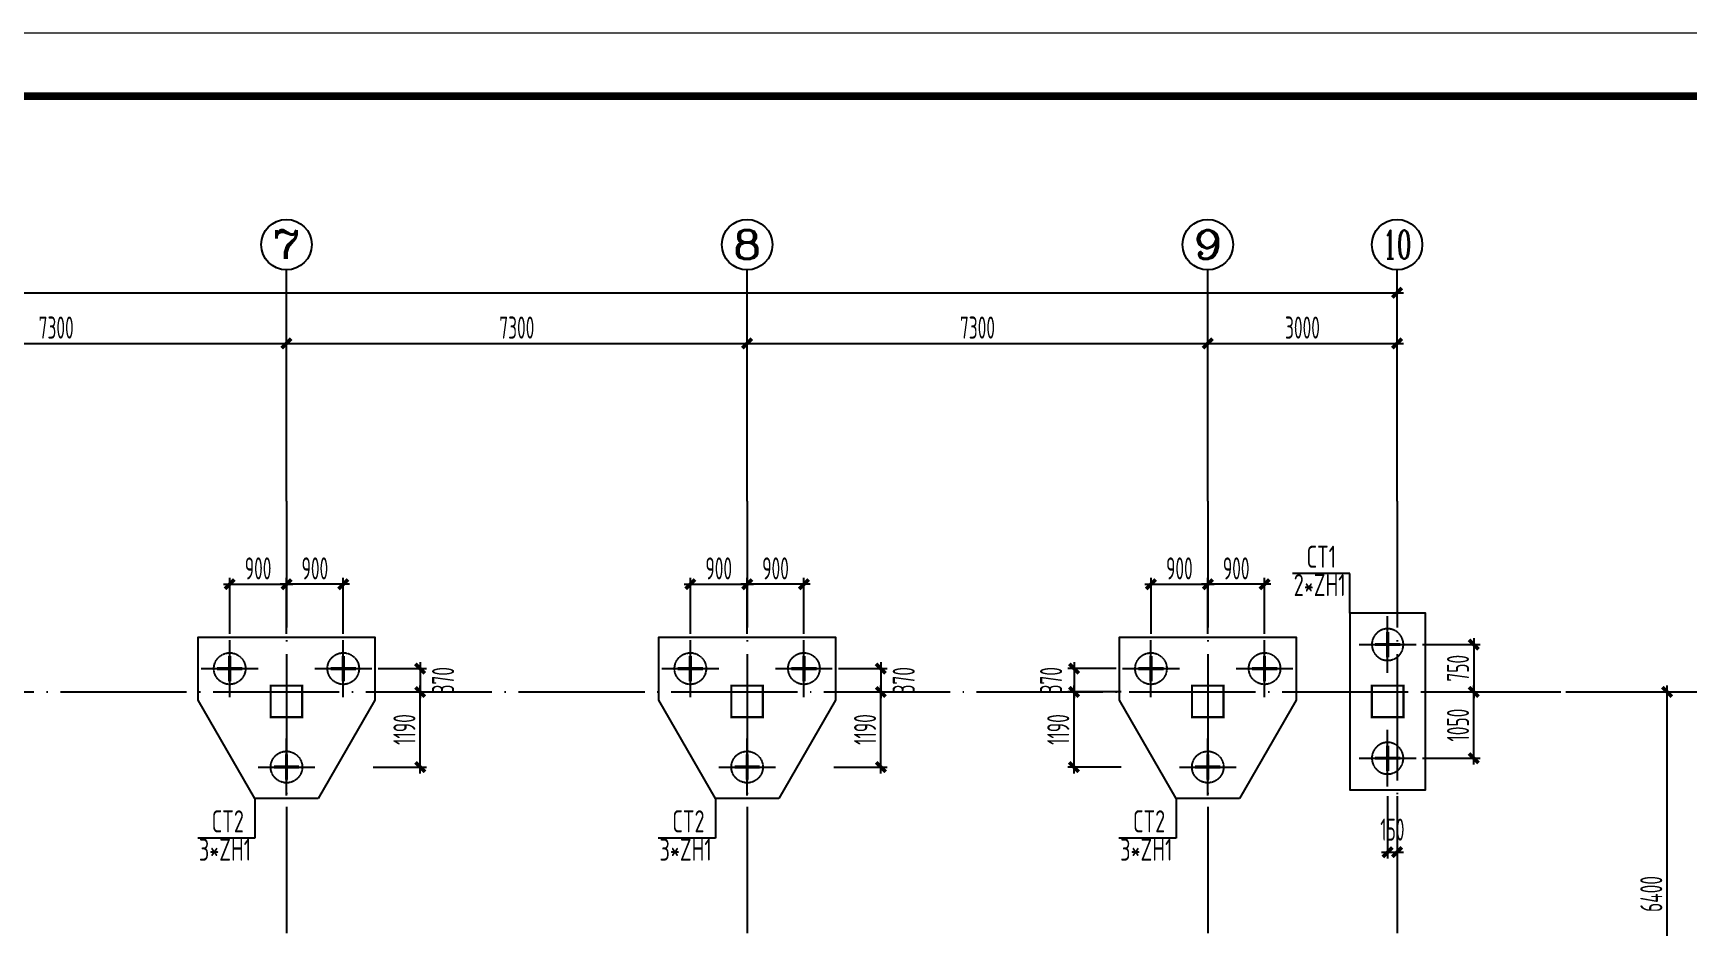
# Model space of a CAD drawing. Extents: x -472319 to -112444, y -516749 to -5704.
# Drawn here: x -377968 to -351744, y -150797 to -136643 of the extents above; entities that cross this region are included whole.
import ezdxf
from ezdxf.enums import TextEntityAlignment as Align

# ---------------------------------------------------------------- set-up
doc = ezdxf.new("R2010")
doc.units = 0
doc.header["$LTSCALE"] = 100
doc.header["$MEASUREMENT"] = 0
for name, pattern in [('CENTER', [2, 1.25, -0.25, 0.25, -0.25]), ('DASHED', [0.75, 0.5, -0.25]), ('DOTE', [2.42, 2, -0.2, 0.02, -0.2])]:
    doc.linetypes.add(name, pattern=pattern)
for name, color, linetype in [('AXIS', 3, 'Continuous'), ('AXIS_TEXT', 7, 'Continuous'), ('CT', 255, 'Continuous'), ('DOTE', 1, 'CENTER'), ('FRAME', 3, 'Continuous'), ('PILE_DASH', 9, 'DASHED'), ('填充', 8, 'Continuous'), ('柱', 2, 'Continuous'), ('桩线', 3, 'Continuous'), ('洞口边线', 7, 'Continuous')]:
    doc.layers.add(name, color=color, linetype=linetype)
doc.styles.add('_TCH_AXIS', font='COMPLEX', dxfattribs={"bigfont": 'GBCBIG'})
doc.styles.add('COMPLEX', font='COMPLEX')
doc.styles.add('HZ', font='tssdeng.shx', dxfattribs={"width": 0.6, "height": 350, "bigfont": 'a.shx'})
doc.styles.add('TSSD_Dimension', font='Tssdeng.shx', dxfattribs={"width": 0.7, "bigfont": 'hztxt.shx'})
doc.dimstyles.new('DIMN', dxfattribs={"dimtxt": 350, "dimasz": 150, "dimexe": 100, "dimexo": 100, "dimgap": 75, "dimtad": 1, "dimdec": 0, "dimzin": 0, "dimdsep": 46, "dimtxsty": 'HZ', "dimblk": 'ARCHTICK', "dimcen": 0.09, "dimdle": 100, "dimclrd": 3, "dimclre": 3, "dimclrt": 7, "dimazin": 2, "dimtfac": 1, "dimtdec": 0, "dimtmove": 2, "dimatfit": 3, "dimldrblk": 'ARCHTICK', "dimfxl": 1, "dimtolj": 1, "dimtzin": 0, "dimarcsym": 0})

# ---------------------------------------------------------------- blocks, each defined once
blk = doc.blocks.new('_ArchTick')
at = {"color": 0, "linetype": 'ByBlock', "const_width": 0.4}
blk.add_lwpolyline([(-0.5, -0.5), (0.5, 0.5)], dxfattribs=at)
blk = doc.blocks.new('*D146')
at = {"layer": 'AXIS', "color": 3, "lineweight": -2, "transparency": 16777216}
for p, q in [((-353581, -147076), (-351974, -147076)), ((-352074, -153576), (-352074, -146976)), ((-353581, -153476), (-351974, -153476))]:
    blk.add_line(p, q, dxfattribs=at)
at = {"layer": 'Defpoints', "color": 0, "transparency": 16777216}
for p in [(-353681, -147076), (-352074, -147076), (-353681, -153476)]:
    blk.add_point(p, dxfattribs=at)
at = {"layer": 'AXIS', "color": 3, "lineweight": -2, "transparency": 16777216, "xscale": 150, "yscale": 150, "zscale": 150}
for p, rotation in [((-352074, -147076), 90), ((-352074, -153476), 270)]:
    blk.add_blockref('_ArchTick', p, dxfattribs=dict(at, rotation=rotation))
at = {"layer": 'AXIS', "color": 7, "transparency": 16777216, "insert": (-352324, -150276), "char_height": 350, "attachment_point": 5, "rotation": 90, "style": 'HZ'}
blk.add_mtext('\\A1;6400', dxfattribs=at)
blk = doc.blocks.new('*D147')
at = {"layer": 'AXIS', "color": 3, "lineweight": -2, "transparency": 16777216}
for p, q in [((-353581, -147076), (-351174, -147076)), ((-351274, -161976), (-351274, -146976)), ((-353581, -161876), (-351174, -161876))]:
    blk.add_line(p, q, dxfattribs=at)
at = {"layer": 'Defpoints', "color": 0, "transparency": 16777216}
for p in [(-353681, -147076), (-351274, -147076), (-353681, -161876)]:
    blk.add_point(p, dxfattribs=at)
at = {"layer": 'AXIS', "color": 3, "lineweight": -2, "transparency": 16777216, "xscale": 150, "yscale": 150, "zscale": 150}
for p, rotation in [((-351274, -147076), 90), ((-351274, -161876), 270)]:
    blk.add_blockref('_ArchTick', p, dxfattribs=dict(at, rotation=rotation))
at = {"layer": 'AXIS', "color": 7, "transparency": 16777216, "insert": (-351524, -154476), "char_height": 350, "attachment_point": 5, "rotation": 90, "style": 'HZ'}
blk.add_mtext('\\A1;14800', dxfattribs=at)
blk = doc.blocks.new('*D154')
at = {"layer": 'AXIS', "color": 3, "lineweight": -2, "transparency": 16777216}
for p, q in [((-381352, -141556), (-373852, -141556)), ((-381252, -143956), (-381252, -141456)), ((-373952, -143956), (-373952, -141456))]:
    blk.add_line(p, q, dxfattribs=at)
at = {"layer": 'Defpoints', "color": 0, "transparency": 16777216}
for p in [(-373952, -141556), (-381252, -144056), (-373952, -144056)]:
    blk.add_point(p, dxfattribs=at)
at = {"layer": 'AXIS', "color": 3, "lineweight": -2, "transparency": 16777216, "xscale": 150, "yscale": 150, "zscale": 150, "rotation": 180}
blk.add_blockref('_ArchTick', (-381252, -141556), dxfattribs=at)
at = {"layer": 'AXIS', "color": 3, "lineweight": -2, "transparency": 16777216, "xscale": 150, "yscale": 150, "zscale": 150}
blk.add_blockref('_ArchTick', (-373952, -141556), dxfattribs=at)
at = {"layer": 'AXIS', "color": 7, "transparency": 16777216, "insert": (-377602, -141306), "char_height": 350, "attachment_point": 5, "style": 'HZ'}
blk.add_mtext('\\A1;7300', dxfattribs=at)
blk = doc.blocks.new('*D155')
at = {"layer": 'AXIS', "color": 3, "lineweight": -2, "transparency": 16777216}
for p, q in [((-374052, -141556), (-366552, -141556)), ((-373952, -143956), (-373952, -141456)), ((-366652, -143956), (-366652, -141456))]:
    blk.add_line(p, q, dxfattribs=at)
at = {"layer": 'Defpoints', "color": 0, "transparency": 16777216}
for p in [(-366652, -141556), (-373952, -144056), (-366652, -144056)]:
    blk.add_point(p, dxfattribs=at)
at = {"layer": 'AXIS', "color": 3, "lineweight": -2, "transparency": 16777216, "xscale": 150, "yscale": 150, "zscale": 150, "rotation": 180}
blk.add_blockref('_ArchTick', (-373952, -141556), dxfattribs=at)
at = {"layer": 'AXIS', "color": 3, "lineweight": -2, "transparency": 16777216, "xscale": 150, "yscale": 150, "zscale": 150}
blk.add_blockref('_ArchTick', (-366652, -141556), dxfattribs=at)
at = {"layer": 'AXIS', "color": 7, "transparency": 16777216, "insert": (-370302, -141306), "char_height": 350, "attachment_point": 5, "style": 'HZ'}
blk.add_mtext('\\A1;7300', dxfattribs=at)
blk = doc.blocks.new('*D156')
at = {"layer": 'AXIS', "color": 3, "lineweight": -2, "transparency": 16777216}
for p, q in [((-366752, -141556), (-359252, -141556)), ((-366652, -143956), (-366652, -141456)), ((-359352, -143956), (-359352, -141456))]:
    blk.add_line(p, q, dxfattribs=at)
at = {"layer": 'Defpoints', "color": 0, "transparency": 16777216}
for p in [(-359352, -141556), (-366652, -144056), (-359352, -144056)]:
    blk.add_point(p, dxfattribs=at)
at = {"layer": 'AXIS', "color": 3, "lineweight": -2, "transparency": 16777216, "xscale": 150, "yscale": 150, "zscale": 150, "rotation": 180}
blk.add_blockref('_ArchTick', (-366652, -141556), dxfattribs=at)
at = {"layer": 'AXIS', "color": 3, "lineweight": -2, "transparency": 16777216, "xscale": 150, "yscale": 150, "zscale": 150}
blk.add_blockref('_ArchTick', (-359352, -141556), dxfattribs=at)
at = {"layer": 'AXIS', "color": 7, "transparency": 16777216, "insert": (-363002, -141306), "char_height": 350, "attachment_point": 5, "style": 'HZ'}
blk.add_mtext('\\A1;7300', dxfattribs=at)
blk = doc.blocks.new('*D157')
at = {"layer": 'AXIS', "color": 3, "lineweight": -2, "transparency": 16777216}
for p, q in [((-359452, -141556), (-356252, -141556)), ((-359352, -143956), (-359352, -141456)), ((-356352, -143956), (-356352, -141456))]:
    blk.add_line(p, q, dxfattribs=at)
at = {"layer": 'Defpoints', "color": 0, "transparency": 16777216}
for p in [(-356352, -141556), (-359352, -144056), (-356352, -144056)]:
    blk.add_point(p, dxfattribs=at)
at = {"layer": 'AXIS', "color": 3, "lineweight": -2, "transparency": 16777216, "xscale": 150, "yscale": 150, "zscale": 150, "rotation": 180}
blk.add_blockref('_ArchTick', (-359352, -141556), dxfattribs=at)
at = {"layer": 'AXIS', "color": 3, "lineweight": -2, "transparency": 16777216, "xscale": 150, "yscale": 150, "zscale": 150}
blk.add_blockref('_ArchTick', (-356352, -141556), dxfattribs=at)
at = {"layer": 'AXIS', "color": 7, "transparency": 16777216, "insert": (-357852, -141306), "char_height": 350, "attachment_point": 5, "style": 'HZ'}
blk.add_mtext('\\A1;3000', dxfattribs=at)
blk = doc.blocks.new('*D158')
at = {"layer": 'AXIS', "color": 3, "lineweight": -2, "transparency": 16777216}
for p, q in [((-416252, -140756), (-356252, -140756)), ((-416152, -143956), (-416152, -140656)), ((-356352, -143956), (-356352, -140656))]:
    blk.add_line(p, q, dxfattribs=at)
at = {"layer": 'Defpoints', "color": 0, "transparency": 16777216}
for p in [(-356352, -140756), (-416152, -144056), (-356352, -144056)]:
    blk.add_point(p, dxfattribs=at)
at = {"layer": 'AXIS', "color": 3, "lineweight": -2, "transparency": 16777216, "xscale": 150, "yscale": 150, "zscale": 150, "rotation": 180}
blk.add_blockref('_ArchTick', (-416152, -140756), dxfattribs=at)
at = {"layer": 'AXIS', "color": 3, "lineweight": -2, "transparency": 16777216, "xscale": 150, "yscale": 150, "zscale": 150}
blk.add_blockref('_ArchTick', (-356352, -140756), dxfattribs=at)
at = {"layer": 'AXIS', "color": 7, "transparency": 16777216, "insert": (-386252, -140506), "char_height": 350, "attachment_point": 5, "style": 'HZ'}
blk.add_mtext('\\A1;59800', dxfattribs=at)
blk = doc.blocks.new('_AXISO')
blk.add_circle((0, 0), 0.5)
at = {"layer": 'AXIS_TEXT', "style": 'COMPLEX', "width": 1.041667}
blk.add_attdef('A', text='', height=0.56, dxfattribs=at).set_placement((-0.25, -0.28), (0.25, -0.28), align=Align.FIT)
blk = doc.blocks.new('A$C513F5855')
at = {"layer": 'CT', "ltscale": 10, "elevation": 0}
blk.add_lwpolyline([(2800, 1200), (0, 1200), (0, 0), (2800, 0), (2800, 1200), (2800, 1200)], dxfattribs=at)
at = {"layer": 'Defpoints', "ltscale": 0.5}
blk.add_point((1400, 600, 0), dxfattribs=at)
at = {"layer": 'PILE_DASH', "ltscale": 0.2, "elevation": 0}
for points in [[(500, 350, 1), (500, 850, 1)], [(2300, 350, 1), (2300, 850, 1)]]:
    blk.add_lwpolyline(points, format="xyb", close=True, dxfattribs=at)
at = {"layer": '桩线', "ltscale": 10}
for p, q in [((500, 150, 0), (500, 1050, 0)), ((2300, 150, 0), (2300, 1050, 0)), ((950, 600, 0), (50, 600, 0)), ((2750, 600, 0), (1850, 600, 0))]:
    blk.add_line(p, q, dxfattribs=at)
at = {"layer": '桩线', "const_width": 50, "elevation": 0}
for points in [[(500, 800), (500, 400)], [(2300, 800), (2300, 400)], [(300, 600), (700, 600)], [(2100, 600), (2500, 600)]]:
    blk.add_lwpolyline(points, dxfattribs=at)
blk = doc.blocks.new('*D94')
at = {"layer": 'Defpoints', "color": 0, "transparency": 16777216}
for p in [(-356052, -146326), (-356052, -147076), (-355137, -147076)]:
    blk.add_point(p, dxfattribs=at)
at = {"layer": '填充', "color": 3, "lineweight": -2, "transparency": 16777216}
for p, q in [((-355952, -146326), (-355037, -146326)), ((-355137, -146226), (-355137, -147176)), ((-355952, -147076), (-355037, -147076))]:
    blk.add_line(p, q, dxfattribs=at)
at = {"layer": '填充', "color": 3, "lineweight": -2, "transparency": 16777216, "xscale": 150, "yscale": 150, "zscale": 150}
for p, rotation in [((-355137, -146326), 90), ((-355137, -147076), 270)]:
    blk.add_blockref('_ArchTick', p, dxfattribs=dict(at, rotation=rotation))
at = {"layer": '填充', "color": 7, "transparency": 16777216, "insert": (-355387, -146701), "char_height": 350, "attachment_point": 5, "rotation": 90, "style": 'HZ'}
blk.add_mtext('\\A1;750', dxfattribs=at)
blk = doc.blocks.new('*D95')
at = {"layer": 'Defpoints', "color": 0, "transparency": 16777216}
for p in [(-356052, -147076), (-355137, -147076), (-356052, -148126)]:
    blk.add_point(p, dxfattribs=at)
at = {"layer": '填充', "color": 3, "lineweight": -2, "transparency": 16777216}
for p, q in [((-355952, -147076), (-355037, -147076)), ((-355137, -148226), (-355137, -146976)), ((-355952, -148126), (-355037, -148126))]:
    blk.add_line(p, q, dxfattribs=at)
at = {"layer": '填充', "color": 3, "lineweight": -2, "transparency": 16777216, "xscale": 150, "yscale": 150, "zscale": 150}
for p, rotation in [((-355137, -147076), 90), ((-355137, -148126), 270)]:
    blk.add_blockref('_ArchTick', p, dxfattribs=dict(at, rotation=rotation))
at = {"layer": '填充', "color": 7, "transparency": 16777216, "insert": (-355387, -147601), "char_height": 350, "attachment_point": 5, "rotation": 90, "style": 'HZ'}
blk.add_mtext('\\A1;1050', dxfattribs=at)
blk = doc.blocks.new('*D96')
at = {"layer": 'Defpoints', "color": 0, "transparency": 16777216}
for p in [(-356502, -148626), (-356352, -148626), (-356352, -149614)]:
    blk.add_point(p, dxfattribs=at)
at = {"layer": '填充', "color": 3, "lineweight": -2, "transparency": 16777216}
for p, q in [((-356502, -148726), (-356502, -149714)), ((-356352, -148726), (-356352, -149714)), ((-356602, -149614), (-356252, -149614))]:
    blk.add_line(p, q, dxfattribs=at)
at = {"layer": '填充', "color": 3, "lineweight": -2, "transparency": 16777216, "xscale": 150, "yscale": 150, "zscale": 150, "rotation": 180}
blk.add_blockref('_ArchTick', (-356502, -149614), dxfattribs=at)
at = {"layer": '填充', "color": 3, "lineweight": -2, "transparency": 16777216, "xscale": 150, "yscale": 150, "zscale": 150}
blk.add_blockref('_ArchTick', (-356352, -149614), dxfattribs=at)
at = {"layer": '填充', "color": 7, "transparency": 16777216, "insert": (-356427, -149256), "char_height": 350, "attachment_point": 5, "style": 'HZ'}
blk.add_mtext('\\A1;150', dxfattribs=at)
blk = doc.blocks.new('A$C75B14074')
at = {"layer": 'CT'}
blk.add_lwpolyline([(1900, 2559), (900, 2559), (0, 1000), (0, 0), (2800, 0), (2800, 1000), (1900, 2559)], dxfattribs=at)
at = {"layer": 'Defpoints', "ltscale": 0.5}
blk.add_point((1400, 1020), dxfattribs=at)
at = {"layer": 'PILE_DASH', "ltscale": 0.2}
for points in [[(1400, 2309, 1), (1400, 1809, 1)], [(500, 750, 1), (500, 250, 1)], [(2300, 750, 1), (2300, 250, 1)]]:
    blk.add_lwpolyline(points, format="xyb", close=True, dxfattribs=at)
at = {"layer": '桩线', "ltscale": 10}
for p, q in [((1400, 2509), (1400, 1609)), ((950, 2059), (1850, 2059)), ((500, 950), (500, 50)), ((2300, 950), (2300, 50)), ((50, 500), (950, 500)), ((1850, 500), (2750, 500))]:
    blk.add_line(p, q, dxfattribs=at)
at = {"layer": '桩线', "const_width": 50}
for points in [[(1400, 1859), (1400, 2259)], [(1600, 2059), (1200, 2059)], [(700, 500), (300, 500)], [(500, 300), (500, 700)], [(2500, 500), (2100, 500)], [(2300, 300), (2300, 700)]]:
    blk.add_lwpolyline(points, dxfattribs=at)
blk = doc.blocks.new('*D119')
at = {"layer": 'Defpoints', "color": 0, "transparency": 16777216}
for p in [(-372602, -146706), (-372602, -147076), (-371833, -147076)]:
    blk.add_point(p, dxfattribs=at)
at = {"layer": '填充', "color": 3, "lineweight": -2, "transparency": 16777216}
for p, q in [((-372502, -146706), (-371733, -146706)), ((-371833, -146606), (-371833, -147176)), ((-372502, -147076), (-371733, -147076))]:
    blk.add_line(p, q, dxfattribs=at)
at = {"layer": '填充', "color": 3, "lineweight": -2, "transparency": 16777216, "xscale": 150, "yscale": 150, "zscale": 150}
for p, rotation in [((-371833, -146706), 90), ((-371833, -147076), 270)]:
    blk.add_blockref('_ArchTick', p, dxfattribs=dict(at, rotation=rotation))
at = {"layer": '填充', "color": 7, "transparency": 16777216, "insert": (-371470, -146891), "char_height": 350, "attachment_point": 5, "rotation": 90, "style": 'HZ'}
blk.add_mtext('\\A1;370', dxfattribs=at)
blk = doc.blocks.new('*D120')
at = {"layer": 'Defpoints', "color": 0, "transparency": 16777216}
for p in [(-372678, -147076), (-371833, -147076), (-372678, -148266)]:
    blk.add_point(p, dxfattribs=at)
at = {"layer": '填充', "color": 3, "lineweight": -2, "transparency": 16777216}
for p, q in [((-372578, -147076), (-371733, -147076)), ((-371833, -148366), (-371833, -146976)), ((-372578, -148266), (-371733, -148266))]:
    blk.add_line(p, q, dxfattribs=at)
at = {"layer": '填充', "color": 3, "lineweight": -2, "transparency": 16777216, "xscale": 150, "yscale": 150, "zscale": 150}
for p, rotation in [((-371833, -147076), 90), ((-371833, -148266), 270)]:
    blk.add_blockref('_ArchTick', p, dxfattribs=dict(at, rotation=rotation))
at = {"layer": '填充', "color": 7, "transparency": 16777216, "insert": (-372083, -147671), "char_height": 350, "attachment_point": 5, "rotation": 90, "style": 'HZ'}
blk.add_mtext('\\A1;1190', dxfattribs=at)
blk = doc.blocks.new('*D121')
at = {"layer": 'Defpoints', "color": 0, "transparency": 16777216}
for p in [(-373952, -145370), (-373952, -146256), (-373052, -146256)]:
    blk.add_point(p, dxfattribs=at)
at = {"layer": '填充', "color": 3, "lineweight": -2, "transparency": 16777216}
for p, q in [((-373952, -146156), (-373952, -145270)), ((-373052, -146156), (-373052, -145270)), ((-372952, -145370), (-374052, -145370))]:
    blk.add_line(p, q, dxfattribs=at)
at = {"layer": '填充', "color": 3, "lineweight": -2, "transparency": 16777216, "xscale": 150, "yscale": 150, "zscale": 150, "rotation": 180}
blk.add_blockref('_ArchTick', (-373952, -145370), dxfattribs=at)
at = {"layer": '填充', "color": 3, "lineweight": -2, "transparency": 16777216, "xscale": 150, "yscale": 150, "zscale": 150}
blk.add_blockref('_ArchTick', (-373052, -145370), dxfattribs=at)
at = {"layer": '填充', "color": 7, "transparency": 16777216, "insert": (-373502, -145120), "char_height": 350, "attachment_point": 5, "style": 'HZ'}
blk.add_mtext('\\A1;900', dxfattribs=at)
blk = doc.blocks.new('*D122')
at = {"layer": 'Defpoints', "color": 0, "transparency": 16777216}
for p in [(-373952, -145370), (-374852, -146256), (-373952, -146256)]:
    blk.add_point(p, dxfattribs=at)
at = {"layer": '填充', "color": 3, "lineweight": -2, "transparency": 16777216}
for p, q in [((-374852, -146156), (-374852, -145270)), ((-373952, -146156), (-373952, -145270)), ((-374952, -145370), (-373852, -145370))]:
    blk.add_line(p, q, dxfattribs=at)
at = {"layer": '填充', "color": 3, "lineweight": -2, "transparency": 16777216, "xscale": 150, "yscale": 150, "zscale": 150, "rotation": 180}
blk.add_blockref('_ArchTick', (-374852, -145370), dxfattribs=at)
at = {"layer": '填充', "color": 3, "lineweight": -2, "transparency": 16777216, "xscale": 150, "yscale": 150, "zscale": 150}
blk.add_blockref('_ArchTick', (-373952, -145370), dxfattribs=at)
at = {"layer": '填充', "color": 7, "transparency": 16777216, "insert": (-374402, -145120), "char_height": 350, "attachment_point": 5, "style": 'HZ'}
blk.add_mtext('\\A1;900', dxfattribs=at)
blk = doc.blocks.new('*D123')
at = {"layer": 'Defpoints', "color": 0, "transparency": 16777216}
for p in [(-365302, -146706), (-365302, -147076), (-364533, -147076)]:
    blk.add_point(p, dxfattribs=at)
at = {"layer": '填充', "color": 3, "lineweight": -2, "transparency": 16777216}
for p, q in [((-365202, -146706), (-364433, -146706)), ((-364533, -146606), (-364533, -147176)), ((-365202, -147076), (-364433, -147076))]:
    blk.add_line(p, q, dxfattribs=at)
at = {"layer": '填充', "color": 3, "lineweight": -2, "transparency": 16777216, "xscale": 150, "yscale": 150, "zscale": 150}
for p, rotation in [((-364533, -146706), 90), ((-364533, -147076), 270)]:
    blk.add_blockref('_ArchTick', p, dxfattribs=dict(at, rotation=rotation))
at = {"layer": '填充', "color": 7, "transparency": 16777216, "insert": (-364170, -146891), "char_height": 350, "attachment_point": 5, "rotation": 90, "style": 'HZ'}
blk.add_mtext('\\A1;370', dxfattribs=at)
blk = doc.blocks.new('*D124')
at = {"layer": 'Defpoints', "color": 0, "transparency": 16777216}
for p in [(-365378, -147076), (-364533, -147076), (-365378, -148266)]:
    blk.add_point(p, dxfattribs=at)
at = {"layer": '填充', "color": 3, "lineweight": -2, "transparency": 16777216}
for p, q in [((-365278, -147076), (-364433, -147076)), ((-364533, -148366), (-364533, -146976)), ((-365278, -148266), (-364433, -148266))]:
    blk.add_line(p, q, dxfattribs=at)
at = {"layer": '填充', "color": 3, "lineweight": -2, "transparency": 16777216, "xscale": 150, "yscale": 150, "zscale": 150}
for p, rotation in [((-364533, -147076), 90), ((-364533, -148266), 270)]:
    blk.add_blockref('_ArchTick', p, dxfattribs=dict(at, rotation=rotation))
at = {"layer": '填充', "color": 7, "transparency": 16777216, "insert": (-364783, -147671), "char_height": 350, "attachment_point": 5, "rotation": 90, "style": 'HZ'}
blk.add_mtext('\\A1;1190', dxfattribs=at)
blk = doc.blocks.new('*D125')
at = {"layer": 'Defpoints', "color": 0, "transparency": 16777216}
for p in [(-366652, -145370), (-366652, -146256), (-365752, -146256)]:
    blk.add_point(p, dxfattribs=at)
at = {"layer": '填充', "color": 3, "lineweight": -2, "transparency": 16777216}
for p, q in [((-366652, -146156), (-366652, -145270)), ((-365752, -146156), (-365752, -145270)), ((-365652, -145370), (-366752, -145370))]:
    blk.add_line(p, q, dxfattribs=at)
at = {"layer": '填充', "color": 3, "lineweight": -2, "transparency": 16777216, "xscale": 150, "yscale": 150, "zscale": 150, "rotation": 180}
blk.add_blockref('_ArchTick', (-366652, -145370), dxfattribs=at)
at = {"layer": '填充', "color": 3, "lineweight": -2, "transparency": 16777216, "xscale": 150, "yscale": 150, "zscale": 150}
blk.add_blockref('_ArchTick', (-365752, -145370), dxfattribs=at)
at = {"layer": '填充', "color": 7, "transparency": 16777216, "insert": (-366202, -145120), "char_height": 350, "attachment_point": 5, "style": 'HZ'}
blk.add_mtext('\\A1;900', dxfattribs=at)
blk = doc.blocks.new('*D126')
at = {"layer": 'Defpoints', "color": 0, "transparency": 16777216}
for p in [(-366652, -145370), (-367552, -146256), (-366652, -146256)]:
    blk.add_point(p, dxfattribs=at)
at = {"layer": '填充', "color": 3, "lineweight": -2, "transparency": 16777216}
for p, q in [((-367552, -146156), (-367552, -145270)), ((-366652, -146156), (-366652, -145270)), ((-367652, -145370), (-366552, -145370))]:
    blk.add_line(p, q, dxfattribs=at)
at = {"layer": '填充', "color": 3, "lineweight": -2, "transparency": 16777216, "xscale": 150, "yscale": 150, "zscale": 150, "rotation": 180}
blk.add_blockref('_ArchTick', (-367552, -145370), dxfattribs=at)
at = {"layer": '填充', "color": 3, "lineweight": -2, "transparency": 16777216, "xscale": 150, "yscale": 150, "zscale": 150}
blk.add_blockref('_ArchTick', (-366652, -145370), dxfattribs=at)
at = {"layer": '填充', "color": 7, "transparency": 16777216, "insert": (-367102, -145120), "char_height": 350, "attachment_point": 5, "style": 'HZ'}
blk.add_mtext('\\A1;900', dxfattribs=at)
blk = doc.blocks.new('*D238')
at = {"layer": 'Defpoints', "color": 0, "transparency": 16777216}
for p in [(-360702, -146706), (-361472, -147076), (-360702, -147076)]:
    blk.add_point(p, dxfattribs=at)
at = {"layer": '填充', "color": 3, "lineweight": -2, "transparency": 16777216}
for p, q in [((-360802, -146706), (-361572, -146706)), ((-361472, -146606), (-361472, -147176)), ((-360802, -147076), (-361572, -147076))]:
    blk.add_line(p, q, dxfattribs=at)
at = {"layer": '填充', "color": 3, "lineweight": -2, "transparency": 16777216, "xscale": 150, "yscale": 150, "zscale": 150}
for p, rotation in [((-361472, -146706), 90), ((-361472, -147076), 270)]:
    blk.add_blockref('_ArchTick', p, dxfattribs=dict(at, rotation=rotation))
at = {"layer": '填充', "color": 7, "transparency": 16777216, "insert": (-361835, -146891), "char_height": 350, "attachment_point": 5, "rotation": 90, "style": 'HZ'}
blk.add_mtext('\\A1;370', dxfattribs=at)
blk = doc.blocks.new('*D239')
at = {"layer": 'Defpoints', "color": 0, "transparency": 16777216}
for p in [(-361472, -147076), (-360626, -147076), (-360626, -148266)]:
    blk.add_point(p, dxfattribs=at)
at = {"layer": '填充', "color": 3, "lineweight": -2, "transparency": 16777216}
for p, q in [((-360726, -147076), (-361572, -147076)), ((-361472, -148366), (-361472, -146976)), ((-360726, -148266), (-361572, -148266))]:
    blk.add_line(p, q, dxfattribs=at)
at = {"layer": '填充', "color": 3, "lineweight": -2, "transparency": 16777216, "xscale": 150, "yscale": 150, "zscale": 150}
for p, rotation in [((-361472, -147076), 90), ((-361472, -148266), 270)]:
    blk.add_blockref('_ArchTick', p, dxfattribs=dict(at, rotation=rotation))
at = {"layer": '填充', "color": 7, "transparency": 16777216, "insert": (-361722, -147671), "char_height": 350, "attachment_point": 5, "rotation": 90, "style": 'HZ'}
blk.add_mtext('\\A1;1190', dxfattribs=at)
blk = doc.blocks.new('*D240')
at = {"layer": 'Defpoints', "color": 0, "transparency": 16777216}
for p in [(-359352, -145370), (-359352, -146256), (-358452, -146256)]:
    blk.add_point(p, dxfattribs=at)
at = {"layer": '填充', "color": 3, "lineweight": -2, "transparency": 16777216}
for p, q in [((-359352, -146156), (-359352, -145270)), ((-358452, -146156), (-358452, -145270)), ((-358352, -145370), (-359452, -145370))]:
    blk.add_line(p, q, dxfattribs=at)
at = {"layer": '填充', "color": 3, "lineweight": -2, "transparency": 16777216, "xscale": 150, "yscale": 150, "zscale": 150, "rotation": 180}
blk.add_blockref('_ArchTick', (-359352, -145370), dxfattribs=at)
at = {"layer": '填充', "color": 3, "lineweight": -2, "transparency": 16777216, "xscale": 150, "yscale": 150, "zscale": 150}
blk.add_blockref('_ArchTick', (-358452, -145370), dxfattribs=at)
at = {"layer": '填充', "color": 7, "transparency": 16777216, "insert": (-358902, -145120), "char_height": 350, "attachment_point": 5, "style": 'HZ'}
blk.add_mtext('\\A1;900', dxfattribs=at)
blk = doc.blocks.new('*D241')
at = {"layer": 'Defpoints', "color": 0, "transparency": 16777216}
for p in [(-359352, -145370), (-360252, -146256), (-359352, -146256)]:
    blk.add_point(p, dxfattribs=at)
at = {"layer": '填充', "color": 3, "lineweight": -2, "transparency": 16777216}
for p, q in [((-360252, -146156), (-360252, -145270)), ((-359352, -146156), (-359352, -145270)), ((-360352, -145370), (-359252, -145370))]:
    blk.add_line(p, q, dxfattribs=at)
at = {"layer": '填充', "color": 3, "lineweight": -2, "transparency": 16777216, "xscale": 150, "yscale": 150, "zscale": 150, "rotation": 180}
blk.add_blockref('_ArchTick', (-360252, -145370), dxfattribs=at)
at = {"layer": '填充', "color": 3, "lineweight": -2, "transparency": 16777216, "xscale": 150, "yscale": 150, "zscale": 150}
blk.add_blockref('_ArchTick', (-359352, -145370), dxfattribs=at)
at = {"layer": '填充', "color": 7, "transparency": 16777216, "insert": (-359802, -145120), "char_height": 350, "attachment_point": 5, "style": 'HZ'}
blk.add_mtext('\\A1;900', dxfattribs=at)

msp = doc.modelspace()

# ---------------------------------------------------------------- linework, layer by layer
at = {"layer": 'AXIS'}
for p, q in [((-373952.329, -144056.242), (-373952.329, -140391.947)), ((-366652.329, -144056.242), (-366652.329, -140391.947)), ((-359352.329, -144056.242), (-359352.329, -140391.947)), ((-356352.329, -144056.242), (-356352.329, -140391.947)), ((-353680.518, -147075.89), (-350573.518, -147075.89))]:
    msp.add_line(p, q, dxfattribs=at)
at = {"layer": 'DOTE', "linetype": 'DOTE', "ltscale": 10}
for p, q in [((-373952.329, -144056.242), (-373952.329, -163319.782)), ((-366652.329, -144056.242), (-366652.329, -163319.782)), ((-359352.329, -144056.242), (-359352.329, -163319.782)), ((-356352.329, -144056.242), (-356352.329, -163319.782)), ((-418675.647, -147075.89), (-353680.518, -147075.89))]:
    msp.add_line(p, q, dxfattribs=at)
at = {"layer": 'FRAME', "lineweight": 18}
msp.add_line((-321439.5, -136642.5), (-426539.5, -136642.5), dxfattribs=at)
at = {"layer": 'FRAME', "lineweight": 140}
msp.add_line((-322439.5, -137642.5), (-424039.5, -137642.5), dxfattribs=at)
at = {"layer": 'FRAME', "lineweight": 35, "const_width": 120}
msp.add_lwpolyline([(-322439.5, -195042.5), (-424039.5, -195042.5), (-424039.5, -137642.5), (-322439.5, -137642.5), (-322439.5, -195042.5)], dxfattribs=at)
at = {"layer": '柱', "const_width": 35}
for points in [[(-373702.329, -146975.89), (-374202.329, -146975.89), (-374202.329, -147475.89), (-373702.329, -147475.89)], [(-366402.329, -146975.89), (-366902.329, -146975.89), (-366902.329, -147475.89), (-366402.329, -147475.89)], [(-359102.329, -146975.89), (-359602.329, -146975.89), (-359602.329, -147475.89), (-359102.329, -147475.89)], [(-359102.329, -147475.89), (-359602.329, -147475.89), (-359602.329, -146975.89), (-359102.329, -146975.89)], [(-356252.329, -146975.89), (-356752.329, -146975.89), (-356752.329, -147475.89), (-356252.329, -147475.89)], [(-356252.329, -147475.89), (-356752.329, -147475.89), (-356752.329, -146975.89), (-356252.329, -146975.89)]]:
    msp.add_lwpolyline(points, close=True, dxfattribs=at)
at = {"layer": '洞口边线'}
for p, q in [((-357102.329, -145199.98), (-358009.784, -145199.98)), ((-357102.329, -145825.89), (-357102.329, -145199.98)), ((-374452.327, -148764.122), (-374452.327, -149390.033)), ((-367152.327, -148764.122), (-367152.327, -149390.033)), ((-359852.327, -148764.122), (-359852.327, -149390.033)), ((-374452.327, -149390.033), (-375359.783, -149390.033)), ((-367152.327, -149390.033), (-368059.783, -149390.033)), ((-359852.327, -149390.033), (-360759.783, -149390.033))]:
    msp.add_line(p, q, dxfattribs=at)

# ---------------------------------------------------------------- block references
at = {"layer": 'AXIS'}
ref = msp.add_blockref('_AXISO', (-373952.329, -139991.947), dxfattribs=dict(at, xscale=800, yscale=800, zscale=800))
ref.add_attrib('A', '7', dxfattribs={"layer": 'AXIS_TEXT', "height": 452.548, "style": '_TCH_AXIS', "width": 1.5}).set_placement((-374178.603, -140218.221), (-373726.054, -140218.221), align=Align.FIT)
ref = msp.add_blockref('_AXISO', (-366652.329, -139991.947), dxfattribs=dict(at, xscale=800, yscale=800, zscale=800))
ref.add_attrib('A', '8', dxfattribs={"layer": 'AXIS_TEXT', "height": 452.548, "style": '_TCH_AXIS', "width": 1.5}).set_placement((-366878.603, -140218.221), (-366426.054, -140218.221), align=Align.FIT)
ref = msp.add_blockref('_AXISO', (-359352.329, -139991.947), dxfattribs=dict(at, xscale=800, yscale=800, zscale=800))
ref.add_attrib('A', '9', dxfattribs={"layer": 'AXIS_TEXT', "height": 452.548, "style": '_TCH_AXIS', "width": 1.5}).set_placement((-359578.603, -140218.221), (-359126.054, -140218.221), align=Align.FIT)
ref = msp.add_blockref('_AXISO', (-356352.329, -139991.947), dxfattribs=dict(at, xscale=800, yscale=800, zscale=800))
ref.add_attrib('A', '10', dxfattribs={"layer": 'AXIS_TEXT', "height": 452.5483, "style": '_TCH_AXIS', "width": 0.724138}).set_placement((-356578.603, -140218.221), (-356126.054, -140218.221), align=Align.FIT)
at = {"layer": '填充', "rotation": 270}
msp.add_blockref('A$C513F5855', (-357102.325, -145825.889, 0), dxfattribs=at)
at = {"layer": '填充', "xscale": -1, "rotation": 180}
for p in [(-375352.331, -146206.274), (-368052.331, -146206.274), (-360752.331, -146206.274)]:
    msp.add_blockref('A$C75B14074', p, dxfattribs=at)

# ---------------------------------------------------------------- texts
at = {"layer": '洞口边线', "style": 'TSSD_Dimension', "width": 0.7}
for s, p in [('CT1', (-357788.452, -145109.789)), ('2*ZH1', (-357990.266, -145558.321)), ('CT2', (-375138.451, -149299.841)), ('CT2', (-367838.451, -149299.841)), ('CT2', (-360538.451, -149299.841)), ('3*ZH1', (-375340.265, -149748.374)), ('3*ZH1', (-368040.265, -149748.374)), ('3*ZH1', (-360740.265, -149748.374))]:
    msp.add_text(s, height=350, dxfattribs=at).set_placement(p)

# ---------------------------------------------------------------- dimensions: what is measured, and where the dimension line sits
at = {"layer": 'AXIS'}
for p1, p2, distance, picture, middle in [((-416152.329, -144056.242), (-356352.329, -144056.242), 3300, '*D158', (-386252.329, -140506.242)), ((-381252.329, -144056.242), (-373952.329, -144056.242), 2500, '*D154', (-377602.329, -141306.242)), ((-373952.329, -144056.242), (-366652.329, -144056.242), 2500, '*D155', (-370302.329, -141306.242)), ((-366652.329, -144056.242), (-359352.329, -144056.242), 2500, '*D156', (-363002.329, -141306.242)), ((-359352.329, -144056.242), (-356352.329, -144056.242), 2500, '*D157', (-357852.329, -141306.242)), ((-353680.518, -153475.89), (-353680.518, -147075.89), -1607, '*D146', (-352323.518, -150275.89)), ((-353680.518, -161875.89), (-353680.518, -147075.89), -2407, '*D147', (-351523.518, -154475.89))]:
    dim = msp.add_aligned_dim(p1=p1, p2=p2, distance=distance, dimstyle='DIMN', dxfattribs=at)
    dim.commit()
    dim.dimension.update_dxf_attribs({"geometry": picture, "text_midpoint": middle})
at = {"layer": '填充'}
for base, p1, p2, picture, middle in [((-373952.329, -145370.039), (-374852.329, -146256.276), (-373952.329, -146256.276), '*D122', (-374402.329, -145120.039)), ((-373952.329, -145370.039), (-373052.329, -146256.276), (-373952.329, -146256.276), '*D121', (-373502.329, -145120.039)), ((-366652.329, -145370.039), (-367552.329, -146256.276), (-366652.329, -146256.276), '*D126', (-367102.329, -145120.039)), ((-366652.329, -145370.039), (-365752.329, -146256.276), (-366652.329, -146256.276), '*D125', (-366202.329, -145120.039)), ((-359352.329, -145370.039), (-360252.329, -146256.276), (-359352.329, -146256.276), '*D241', (-359802.329, -145120.039)), ((-359352.329, -145370.039), (-358452.329, -146256.276), (-359352.329, -146256.276), '*D240', (-358902.329, -145120.039))]:
    dim = msp.add_linear_dim(base=base, p1=p1, p2=p2, dimstyle='DIMN', dxfattribs=at)
    dim.commit()
    dim.dimension.update_dxf_attribs({"geometry": picture, "text_midpoint": middle})
for base, p1, p2, angle, picture, middle in [((-355136.614, -147075.89), (-356052.329, -146325.89), (-356052.329, -147075.89), 90, '*D94', (-355386.614, -146700.89)), ((-371833.114, -147075.89), (-372678.327, -148266.121), (-372678.327, -147075.89), 270, '*D120', (-372083.114, -147671.006)), ((-364533.114, -147075.89), (-365378.327, -148266.121), (-365378.327, -147075.89), 270, '*D124', (-364783.114, -147671.006)), ((-361471.544, -147075.89), (-360626.33, -148266.121), (-360626.33, -147075.89), 270, '*D239', (-361721.544, -147671.006)), ((-355136.614, -147075.89), (-356052.329, -148125.89), (-356052.329, -147075.89), 90, '*D95', (-355386.614, -147600.89))]:
    dim = msp.add_linear_dim(base=base, p1=p1, p2=p2, angle=angle, dimstyle='DIMN', dxfattribs=at)
    dim.commit()
    dim.dimension.update_dxf_attribs({"geometry": picture, "text_midpoint": middle})
for base, p1, p2, picture, middle in [((-371833.114, -147075.89), (-372602.329, -146706.276), (-372602.329, -147075.89), '*D119', (-371469.614, -146891.083)), ((-364533.114, -147075.89), (-365302.329, -146706.276), (-365302.329, -147075.89), '*D123', (-364169.614, -146891.083)), ((-361471.544, -147075.89), (-360702.328, -146706.276), (-360702.328, -147075.89), '*D238', (-361835.044, -146891.083))]:
    dim = msp.add_linear_dim(base=base, p1=p1, p2=p2, angle=270, dimstyle='DIMN', dxfattribs=at)
    dim.commit()
    dim.dimension.update_dxf_attribs({"geometry": picture, "text_midpoint": middle, "dimtype": 160})
dim = msp.add_linear_dim(base=(-356352.329, -149614.242), p1=(-356502.329, -148625.89), p2=(-356352.329, -148625.89), dimstyle='DIMN', dxfattribs=at)
dim.commit()
dim.dimension.update_dxf_attribs({"geometry": '*D96', "text_midpoint": (-356427.329, -149256.242), "dimtype": 160})

doc.saveas('drawing.dxf')
